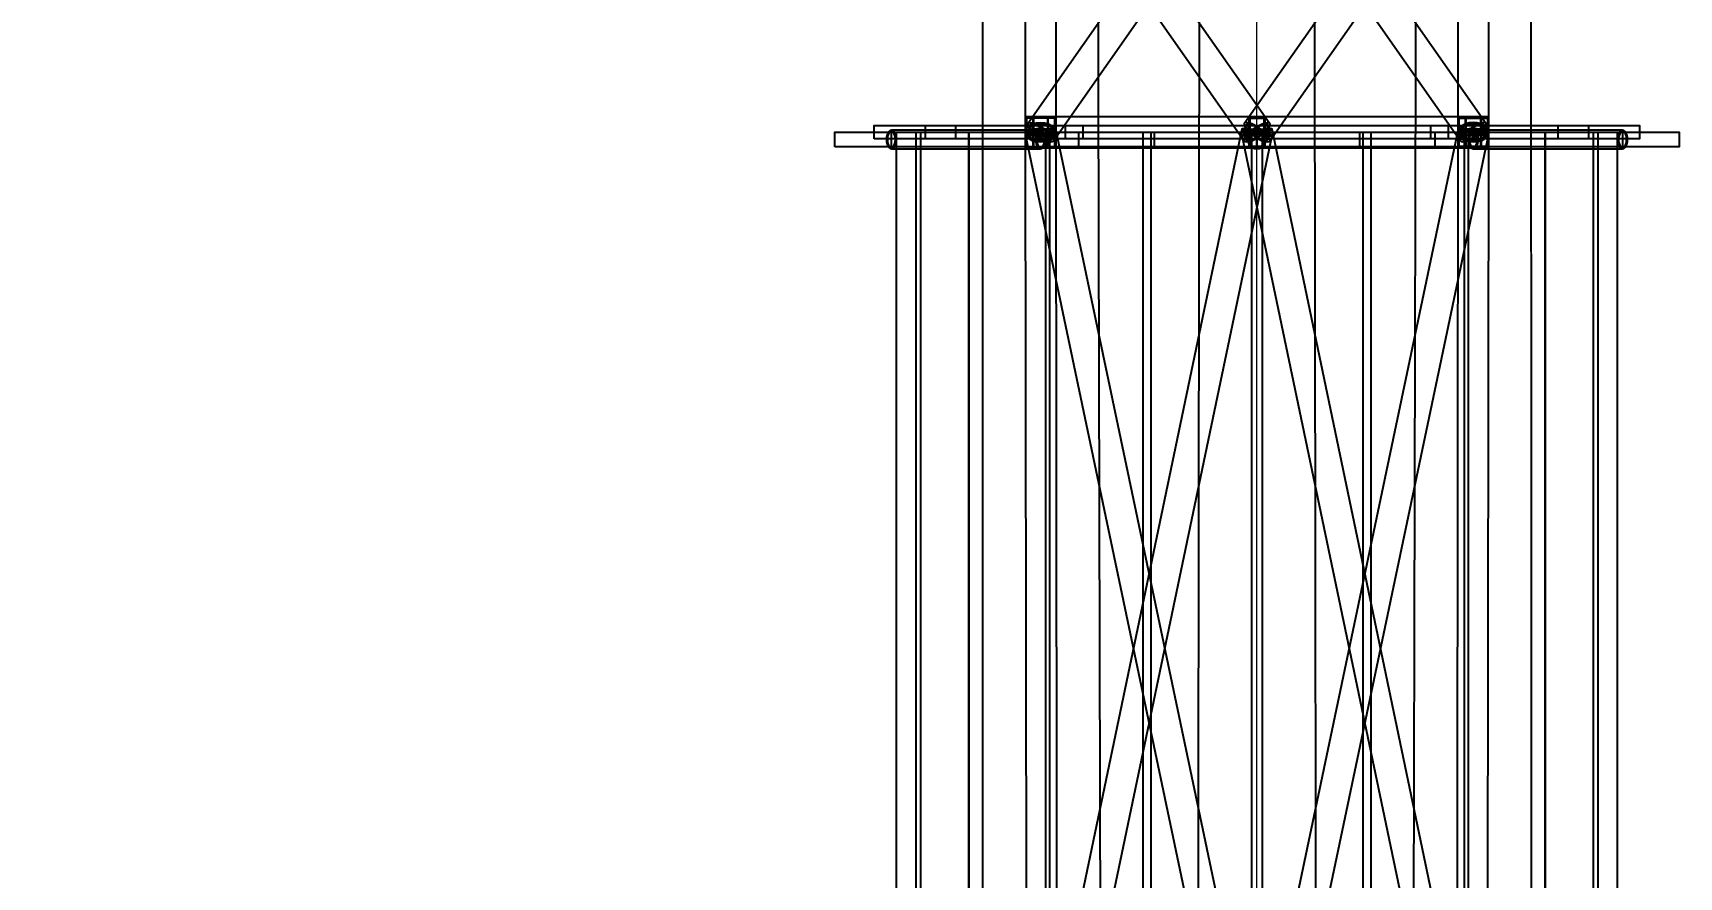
# Model space of a CAD drawing. Header units: millimetres. Extents: x -123812 to 252100, y -3000 to 639000.
# Drawn here: x -11889 to 4100, y 519766 to 527965 of the extents above; entities that cross this region are included whole.
import ezdxf

# ---------------------------------------------------------------- set-up
doc = ezdxf.new("R2010")
doc.units = ezdxf.units.MM
for name, color, linetype, lineweight in [('D-BMK-AXIS', 7, 'Continuous', 13), ('D-STR-ANTN', 7, 'Continuous', 25), ('D-STR-DIM', 7, 'Continuous', 13)]:
    doc.layers.add(name, color=color, linetype=linetype, lineweight=lineweight)
doc.styles.add('OpenSansCondensed-Light', font='OpenSansCondensed-Light.ttf')
doc.styles.add('TOWER_UNICODE', font='Arial Unicode.ttf')
doc.dimstyles.new('EZDXF', dxfattribs={"dimtxt": 0.25, "dimasz": 0.175, "dimexe": 0.375, "dimexo": 0.125, "dimgap": 0.1, "dimtad": 1, "dimlfac": 100, "dimzin": 12, "dimdsep": 46, "dimtxsty": 'OpenSansCondensed-Light', "dimblk": 'ARCHTICK', "dimcen": 2.5, "dimazin": 3, "dimtfac": 0.5, "dimtmove": 2, "dimatfit": 3})

# ---------------------------------------------------------------- blocks, each defined once
blk = doc.blocks.new('_ARCHTICK')
at = {"color": 0, "linetype": 'BYBLOCK', "const_width": 0.15}
blk.add_lwpolyline([(-0.5, -0.5), (0.5, 0.5)], dxfattribs=at)

msp = doc.modelspace()

# ---------------------------------------------------------------- linework, layer by layer
at = {"layer": 'D-BMK-AXIS'}
msp.add_line((0, -3000), (0, 639000), dxfattribs=at)
at = {"layer": 'D-STR-ANTN'}
for points in [[(-2666.3, 507000), (-1490.7, 507000), (-1758.4, 620000), (-2658.4, 620000)], [(-2666.3, 507000), (-1490.7, 507000), (-1758.4, 620000), (-2658.4, 620000)], [(-587.8, 507000), (587.8, 507000), (450, 620000), (-450, 620000)], [(-587.8, 507000), (587.8, 507000), (450, 620000), (-450, 620000)], [(1490.7, 507000), (2666.3, 507000), (2658.4, 620000), (1758.4, 620000)], [(1490.7, 507000), (2666.3, 507000), (2658.4, 620000), (1758.4, 620000)], [(-4100, 526860), (-4100, 527000), (-1732.1, 527000), (-1732.1, 526860)], [(-4100, 526860), (-4100, 527000), (-1732.1, 527000), (-1732.1, 526860)], [(-3716.6, 526935), (-3716.6, 527065), (-2927.2, 527065), (-2927.2, 526935)], [(-3716.6, 526935), (-3716.6, 527065), (-2927.2, 527065), (-2927.2, 526935)], [(-3595.7, 526930), (-3594.2, 526906.7), (-3589.7, 526885), (-3582.5, 526866.4), (-3573.2, 526852.1), (-3562.4, 526843.1), (-3550.7, 526840), (-2101.4, 526840), (-2089.7, 526843.1), (-2078.9, 526852.1), (-2069.6, 526866.4), (-2062.4, 526885), (-2057.9, 526906.7), (-2056.4, 526930), (-2057.9, 526953.3), (-2062.4, 526975), (-2069.6, 526993.6), (-2078.9, 527007.9), (-2089.7, 527016.9), (-2101.4, 527020), (-3550.7, 527020), (-3562.4, 527016.9), (-3573.2, 527007.9), (-3582.5, 526993.6), (-3589.7, 526975), (-3594.2, 526953.3)], [(-3505.7, 526930), (-3507.2, 526906.7), (-3511.7, 526885), (-3518.9, 526866.4), (-3528.2, 526852.1), (-3539.1, 526843.1), (-3550.7, 526840), (-3562.4, 526843.1), (-3573.2, 526852.1), (-3582.5, 526866.4), (-3589.7, 526885), (-3594.2, 526906.7), (-3595.7, 526930), (-3594.2, 526953.3), (-3589.7, 526975), (-3582.5, 526993.6), (-3573.2, 527007.9), (-3562.4, 527016.9), (-3550.7, 527020), (-3539.1, 527016.9), (-3528.2, 527007.9), (-3518.9, 526993.6), (-3511.7, 526975), (-3507.2, 526953.3)], [(-3595.7, 526930), (-3594.2, 526906.7), (-3589.7, 526885), (-3582.5, 526866.4), (-3573.2, 526852.1), (-3562.4, 526843.1), (-3550.7, 526840), (-2101.4, 526840), (-2089.7, 526843.1), (-2078.9, 526852.1), (-2069.6, 526866.4), (-2062.4, 526885), (-2057.9, 526906.7), (-2056.4, 526930), (-2057.9, 526953.3), (-2062.4, 526975), (-2069.6, 526993.6), (-2078.9, 527007.9), (-2089.7, 527016.9), (-2101.4, 527020), (-3550.7, 527020), (-3562.4, 527016.9), (-3573.2, 527007.9), (-3582.5, 526993.6), (-3589.7, 526975), (-3594.2, 526953.3)], [(-3595.7, 526930), (-3594.2, 526906.7), (-3589.7, 526885), (-3582.5, 526866.4), (-3573.2, 526852.1), (-3562.4, 526843.1), (-3550.7, 526840), (-3539.1, 526843.1), (-3528.2, 526852.1), (-3518.9, 526866.4), (-3511.7, 526885), (-3507.2, 526906.7), (-3505.7, 526930), (-3507.2, 526953.3), (-3511.7, 526975), (-3518.9, 526993.6), (-3528.2, 527007.9), (-3539.1, 527016.9), (-3550.7, 527020), (-3562.4, 527016.9), (-3573.2, 527007.9), (-3582.5, 526993.6), (-3589.7, 526975), (-3594.2, 526953.3)], [(-3511.7, 526930), (-3513, 526909.8), (-3516.9, 526891), (-3523.1, 526874.8), (-3531.2, 526862.5), (-3540.6, 526854.7), (-3550.7, 526852), (-3560.8, 526854.7), (-3570.2, 526862.5), (-3578.3, 526874.8), (-3584.5, 526891), (-3588.4, 526909.8), (-3589.7, 526930), (-3588.4, 526950.2), (-3584.5, 526969), (-3578.3, 526985.2), (-3570.2, 526997.5), (-3560.8, 527005.3), (-3550.7, 527008), (-3540.6, 527005.3), (-3531.2, 526997.5), (-3523.1, 526985.2), (-3516.9, 526969), (-3513, 526950.2)], [(-3589.7, 526930), (-3588.4, 526909.8), (-3584.5, 526891), (-3578.3, 526874.8), (-3570.2, 526862.5), (-3560.8, 526854.7), (-3550.7, 526852), (-3540.6, 526854.7), (-3531.2, 526862.5), (-3523.1, 526874.8), (-3516.9, 526891), (-3513, 526909.8), (-3511.7, 526930), (-3513, 526950.2), (-3516.9, 526969), (-3523.1, 526985.2), (-3531.2, 526997.5), (-3540.6, 527005.3), (-3550.7, 527008), (-3560.8, 527005.3), (-3570.2, 526997.5), (-3578.3, 526985.2), (-3584.5, 526969), (-3588.4, 526950.2)], [(-3550.7, 526860), (-3550.7, 527000), (-1000, 527000), (-1000, 526860)], [(-3550.7, 526860), (-3550.7, 527000), (-1000, 527000), (-1000, 526860)], [(-3499.6, 506000), (-3499.6, 527000), (-3268.8, 527000), (-3268.8, 506000)], [(-3499.6, 506000), (-3499.6, 527000), (-3268.8, 527000), (-3268.8, 506000)], [(-3311.3, 506000), (-3311.3, 527000), (-2798.1, 527000), (-2798.1, 506000)], [(-3311.3, 506000), (-3311.3, 527000), (-2798.1, 527000), (-2798.1, 506000)], [(-3218.7, 526935), (-3218.7, 527065), (-1690, 527065), (-1690, 526935)], [(-3218.7, 526935), (-3218.7, 527065), (-1690, 527065), (-1690, 526935)], [(-2798.9, 506000), (-2798.9, 527000), (-2053.4, 527000), (-2053.4, 506000)], [(-2798.9, 506000), (-2798.9, 527000), (-2053.4, 527000), (-2053.4, 506000)], [(-2251.5, 526850), (-1951.5, 526850), (-1951.5, 527150), (-2251.5, 527150)], [(-1951.5, 527000), (-1956.6, 526975.6), (-1971.6, 526952.8), (-1995.5, 526933.3), (-2026.6, 526918.3), (-2062.8, 526908.8), (-2101.6, 526905.6), (-2140.4, 526908.8), (-2176.6, 526918.3), (-2207.6, 526933.3), (-2231.4, 526952.8), (-2246.4, 526975.6), (-2251.5, 527000), (-2246.3, 527024.4), (-2231.3, 527047.2), (-2207.4, 527066.7), (-2176.3, 527081.7), (-2140.1, 527091.2), (-2101.3, 527094.4), (-2062.5, 527091.2), (-2026.3, 527081.7), (-1995.3, 527066.7), (-1971.5, 527047.2), (-1956.5, 527024.4)], [(-2101.5, 527035.3), (-2140.3, 527034), (-2176.5, 527030.5), (-2207.5, 527024.8), (-2231.4, 527017.5), (-2246.3, 527009), (-2251.5, 526999.8), (-2246.3, 526990.7), (-2231.4, 526982.2), (-2207.5, 526974.9), (-2176.5, 526969.4), (-2140.3, 526965.9), (-2101.5, 526964.7), (-2062.6, 526966), (-2026.5, 526969.5), (-1995.4, 526975.2), (-1971.5, 526982.5), (-1956.6, 526991), (-1951.5, 527000.2), (-1956.6, 527009.3), (-1971.5, 527017.8), (-1995.4, 527025.1), (-2026.5, 527030.6), (-2062.6, 527034.1)], [(-2101.5, 527017.9), (-2139.5, 527009.4), (-2174.9, 527000.3), (-2205.3, 526991.1), (-2228.6, 526982.6), (-2243.3, 526975.2), (-2248.3, 526969.6), (-2243.3, 526966), (-2228.6, 526964.7), (-2205.3, 526965.9), (-2174.9, 526969.3), (-2139.5, 526974.9), (-2101.5, 526982.1), (-2063.4, 526990.6), (-2028, 526999.7), (-1997.6, 527008.9), (-1974.3, 527017.4), (-1959.6, 527024.8), (-1954.6, 527030.4), (-1959.6, 527034), (-1974.3, 527035.3), (-1997.6, 527034.1), (-2028, 527030.7), (-2063.4, 527025.1)], [(-1963.5, 527138), (-2239.5, 527138), (-2239.5, 526862), (-1963.5, 526862)], [(-1973.5, 527000), (-1977.9, 526979.2), (-1990.7, 526959.7), (-2011, 526943.1), (-2037.6, 526930.3), (-2068.5, 526922.2), (-2101.6, 526919.5), (-2134.7, 526922.2), (-2165.6, 526930.3), (-2192.1, 526943.1), (-2212.4, 526959.7), (-2225.1, 526979.2), (-2229.5, 527000), (-2225.1, 527020.8), (-2212.2, 527040.3), (-2191.9, 527056.9), (-2165.3, 527069.7), (-2134.4, 527077.8), (-2101.3, 527080.5), (-2068.2, 527077.8), (-2037.3, 527069.7), (-2010.8, 527056.9), (-1990.5, 527040.3), (-1977.8, 527020.8)], [(-2101.5, 527030.1), (-2134.6, 527029), (-2165.5, 527026), (-2192, 527021.2), (-2212.3, 527014.9), (-2225.1, 527007.7), (-2229.5, 526999.9), (-2225.1, 526992.1), (-2212.3, 526984.8), (-2192, 526978.6), (-2165.5, 526973.9), (-2134.6, 526970.9), (-2101.5, 526969.9), (-2068.3, 526971), (-2037.5, 526974), (-2010.9, 526978.8), (-1990.6, 526985.1), (-1977.8, 526992.3), (-1973.5, 527000.1), (-1977.8, 527007.9), (-1990.6, 527015.2), (-2010.9, 527021.4), (-2037.5, 527026.1), (-2068.3, 527029.1)], [(-2101.5, 527015.3), (-2133.9, 527008), (-2164.1, 527000.2), (-2190.1, 526992.4), (-2210, 526985.1), (-2222.5, 526978.9), (-2226.8, 526974), (-2222.5, 526971), (-2210, 526969.9), (-2190.1, 526970.9), (-2164.1, 526973.8), (-2133.9, 526978.6), (-2101.5, 526984.7), (-2069, 526992), (-2038.8, 526999.8), (-2012.9, 527007.6), (-1992.9, 527014.9), (-1980.4, 527021.1), (-1976.2, 527026), (-1980.4, 527029), (-1992.9, 527030.1), (-2012.9, 527029.1), (-2038.8, 527026.2), (-2069, 527021.4)], [(-2026.3, 527000), (-2002.7, 526975.6), (-1985.9, 526952.8), (-1977, 526933.3), (-1976.5, 526918.3), (-1984.5, 526908.8), (-2000.6, 526905.6), (-2023.5, 526908.8), (-2051.7, 526918.3), (-2083.3, 526933.3), (-2116.1, 526952.8), (-2148, 526975.6), (-2176.6, 527000), (-2200.2, 527024.4), (-2217, 527047.2), (-2226, 527066.7), (-2226.4, 527081.7), (-2218.4, 527091.2), (-2202.3, 527094.4), (-2179.4, 527091.2), (-2151.2, 527081.7), (-2119.6, 527066.7), (-2086.8, 527047.2), (-2054.9, 527024.4)], [(-2037.3, 527000), (-2017.2, 526979.2), (-2002.8, 526959.7), (-1995.2, 526943.1), (-1994.8, 526930.3), (-2001.7, 526922.2), (-2015.4, 526919.5), (-2034.9, 526922.2), (-2059, 526930.3), (-2085.9, 526943.1), (-2114, 526959.7), (-2141.1, 526979.2), (-2165.6, 527000), (-2185.7, 527020.8), (-2200.1, 527040.3), (-2207.7, 527056.9), (-2208.1, 527069.7), (-2201.2, 527077.8), (-2187.5, 527080.5), (-2168, 527077.8), (-2143.9, 527069.7), (-2117, 527056.9), (-2088.9, 527040.3), (-2061.8, 527020.8)], [(-2176.5, 526850), (75, 526850), (75, 527150), (-2176.5, 527150)], [(-2026.5, 527150), (-2176.5, 527150), (-2176.5, 526850), (-2026.5, 526850)], [(-2176.5, 526850), (75, 526850), (75, 527150), (-2176.5, 527150)], [(-2026.5, 527150), (-2176.5, 527150), (-2176.5, 526850), (-2026.5, 526850)], [(-2032.5, 527138), (-2170.5, 527138), (-2170.5, 526862), (-2032.5, 526862)], [(-2032.5, 527138), (-2170.5, 527138), (-2170.5, 526862), (-2032.5, 526862)], [(-2056.4, 526930), (-2057.9, 526906.7), (-2062.4, 526885), (-2069.6, 526866.4), (-2078.9, 526852.1), (-2089.7, 526843.1), (-2101.4, 526840), (-2113, 526843.1), (-2123.9, 526852.1), (-2133.2, 526866.4), (-2140.3, 526885), (-2144.8, 526906.7), (-2146.4, 526930), (-2144.8, 526953.3), (-2140.3, 526975), (-2133.2, 526993.6), (-2123.9, 527007.9), (-2113, 527016.9), (-2101.4, 527020), (-2089.7, 527016.9), (-2078.9, 527007.9), (-2069.6, 526993.6), (-2062.4, 526975), (-2057.9, 526953.3)], [(-2146.4, 526930), (-2144.8, 526906.7), (-2140.3, 526885), (-2133.2, 526866.4), (-2123.9, 526852.1), (-2113, 526843.1), (-2101.4, 526840), (-2089.7, 526843.1), (-2078.9, 526852.1), (-2069.6, 526866.4), (-2062.4, 526885), (-2057.9, 526906.7), (-2056.4, 526930), (-2057.9, 526953.3), (-2062.4, 526975), (-2069.6, 526993.6), (-2078.9, 527007.9), (-2089.7, 527016.9), (-2101.4, 527020), (-2113, 527016.9), (-2123.9, 527007.9), (-2133.2, 526993.6), (-2140.3, 526975), (-2144.8, 526953.3)], [(-2062.4, 526930), (-2063.7, 526909.8), (-2067.6, 526891), (-2073.8, 526874.8), (-2081.9, 526862.5), (-2091.3, 526854.7), (-2101.4, 526852), (-2111.5, 526854.7), (-2120.9, 526862.5), (-2128.9, 526874.8), (-2135.1, 526891), (-2139, 526909.8), (-2140.4, 526930), (-2139, 526950.2), (-2135.1, 526969), (-2128.9, 526985.2), (-2120.9, 526997.5), (-2111.5, 527005.3), (-2101.4, 527008), (-2091.3, 527005.3), (-2081.9, 526997.5), (-2073.8, 526985.2), (-2067.6, 526969), (-2063.7, 526950.2)], [(-2140.4, 526930), (-2139, 526909.8), (-2135.1, 526891), (-2128.9, 526874.8), (-2120.9, 526862.5), (-2111.5, 526854.7), (-2101.4, 526852), (-2091.3, 526854.7), (-2081.9, 526862.5), (-2073.8, 526874.8), (-2067.6, 526891), (-2063.7, 526909.8), (-2062.4, 526930), (-2063.7, 526950.2), (-2067.6, 526969), (-2073.8, 526985.2), (-2081.9, 526997.5), (-2091.3, 527005.3), (-2101.4, 527008), (-2111.5, 527005.3), (-2120.9, 526997.5), (-2128.9, 526985.2), (-2135.1, 526969), (-2139, 526950.2)], [(-2050, 526860), (-2050, 527000), (0, 527000), (0, 526860)], [(-2050, 526860), (-2050, 527000), (0, 527000), (0, 526860)], [(-2012.5, 506000), (-2012.5, 527000), (-1107.8, 527000), (-1107.8, 506000)], [(-2012.5, 506000), (-2012.5, 527000), (-1107.8, 527000), (-1107.8, 506000)], [(-1858.3, 526935), (-1858.3, 527065), (0, 527065), (0, 526935)], [(-1858.3, 526935), (-1858.3, 527065), (0, 527065), (0, 526935)], [(-1029.1, 506000), (-1029.1, 527000), (-53.7, 527000), (-53.7, 506000)], [(-1029.1, 506000), (-1029.1, 527000), (-53.7, 527000), (-53.7, 506000)], [(0, 527018.2), (-38, 527025.4), (-73.4, 527030.9), (-103.9, 527034.2), (-127.2, 527035.3), (-141.9, 527033.9), (-146.9, 527030.2), (-141.9, 527024.5), (-127.2, 527017.1), (-103.9, 527008.5), (-73.4, 526999.4), (-38, 526990.3), (0, 526981.8), (38, 526974.6), (73.4, 526969.1), (103.9, 526965.8), (127.2, 526964.7), (141.9, 526966.1), (146.9, 526969.8), (141.9, 526975.5), (127.2, 526982.9), (103.9, 526991.5), (73.4, 527000.6), (38, 527009.7)], [(0, 526981.8), (-38, 526974.6), (-73.4, 526969.1), (-103.9, 526965.8), (-127.2, 526964.7), (-141.9, 526966.1), (-146.9, 526969.8), (-141.9, 526975.5), (-127.2, 526982.9), (-103.9, 526991.5), (-73.4, 527000.6), (-38, 527009.7), (0, 527018.2), (38, 527025.4), (73.4, 527030.9), (103.9, 527034.2), (127.2, 527035.3), (141.9, 527033.9), (146.9, 527030.2), (141.9, 527024.5), (127.2, 527017.1), (103.9, 527008.5), (73.4, 526999.4), (38, 526990.3)], [(0, 527015.5), (-32.4, 527021.7), (-62.7, 527026.3), (-88.6, 527029.2), (-108.5, 527030.1), (-121.1, 527028.9), (-125.3, 527025.8), (-121.1, 527020.9), (-108.5, 527014.6), (-88.6, 527007.3), (-62.7, 526999.5), (-32.4, 526991.7), (0, 526984.5), (32.4, 526978.3), (62.7, 526973.7), (88.6, 526970.8), (108.5, 526969.9), (121.1, 526971.1), (125.3, 526974.2), (121.1, 526979.1), (108.5, 526985.4), (88.6, 526992.7), (62.7, 527000.5), (32.4, 527008.3)], [(0, 526984.5), (-32.4, 526978.3), (-62.7, 526973.7), (-88.6, 526970.8), (-108.5, 526969.9), (-121.1, 526971.1), (-125.3, 526974.2), (-121.1, 526979.1), (-108.5, 526985.4), (-88.6, 526992.7), (-62.7, 527000.5), (-32.4, 527008.3), (0, 527015.5), (32.4, 527021.7), (62.7, 527026.3), (88.6, 527029.2), (108.5, 527030.1), (121.1, 527028.9), (125.3, 527025.8), (121.1, 527020.9), (108.5, 527014.6), (88.6, 527007.3), (62.7, 526999.5), (32.4, 526991.7)], [(74.8, 527000), (46.1, 526975.6), (14.3, 526952.8), (-18.6, 526933.3), (-50.1, 526918.3), (-78.2, 526908.8), (-101.1, 526905.6), (-117, 526908.8), (-124.9, 526918.3), (-124.4, 526933.3), (-115.3, 526952.8), (-98.4, 526975.6), (-74.8, 527000), (-46.1, 527024.4), (-14.3, 527047.2), (18.6, 527066.7), (50.1, 527081.7), (78.2, 527091.2), (101.1, 527094.4), (117, 527091.2), (124.9, 527081.7), (124.4, 527066.7), (115.3, 527047.2), (98.4, 527024.4)], [(-74.8, 527000), (-46.1, 526975.6), (-14.3, 526952.8), (18.6, 526933.3), (50.1, 526918.3), (78.2, 526908.8), (101.1, 526905.6), (117, 526908.8), (124.9, 526918.3), (124.4, 526933.3), (115.3, 526952.8), (98.4, 526975.6), (74.8, 527000), (46.1, 527024.4), (14.3, 527047.2), (-18.6, 527066.7), (-50.1, 527081.7), (-78.2, 527091.2), (-101.1, 527094.4), (-117, 527091.2), (-124.9, 527081.7), (-124.4, 527066.7), (-115.3, 527047.2), (-98.4, 527024.4)], [(63.8, 527000), (39.3, 526979.2), (12.2, 526959.7), (-15.8, 526943.1), (-42.8, 526930.3), (-66.8, 526922.2), (-86.2, 526919.5), (-99.8, 526922.2), (-106.6, 526930.3), (-106.1, 526943.1), (-98.4, 526959.7), (-84, 526979.2), (-63.8, 527000), (-39.3, 527020.8), (-12.2, 527040.3), (15.8, 527056.9), (42.8, 527069.7), (66.8, 527077.8), (86.2, 527080.5), (99.8, 527077.8), (106.6, 527069.7), (106.1, 527056.9), (98.4, 527040.3), (84, 527020.8)], [(-63.8, 527000), (-39.3, 526979.2), (-12.2, 526959.7), (15.8, 526943.1), (42.8, 526930.3), (66.8, 526922.2), (86.2, 526919.5), (99.8, 526922.2), (106.6, 526930.3), (106.1, 526943.1), (98.4, 526959.7), (84, 526979.2), (63.8, 527000), (39.3, 527020.8), (12.2, 527040.3), (-15.8, 527056.9), (-42.8, 527069.7), (-66.8, 527077.8), (-86.2, 527080.5), (-99.8, 527077.8), (-106.6, 527069.7), (-106.1, 527056.9), (-98.4, 527040.3), (-84, 527020.8)], [(-90, 526930), (-86.9, 526906.7), (-77.9, 526885), (-63.6, 526866.4), (-45, 526852.1), (-23.3, 526843.1), (0, 526840), (23.3, 526843.1), (45, 526852.1), (63.6, 526866.4), (77.9, 526885), (86.9, 526906.7), (90, 526930), (86.9, 526953.3), (77.9, 526975), (63.6, 526993.6), (45, 527007.9), (23.3, 527016.9), (0, 527020), (-23.3, 527016.9), (-45, 527007.9), (-63.6, 526993.6), (-77.9, 526975), (-86.9, 526953.3)], [(-90, 526930), (-86.9, 526906.7), (-77.9, 526885), (-63.6, 526866.4), (-45, 526852.1), (-23.3, 526843.1), (0, 526840), (23.3, 526843.1), (45, 526852.1), (63.6, 526866.4), (77.9, 526885), (86.9, 526906.7), (90, 526930), (86.9, 526953.3), (77.9, 526975), (63.6, 526993.6), (45, 527007.9), (23.3, 527016.9), (0, 527020), (-23.3, 527016.9), (-45, 527007.9), (-63.6, 526993.6), (-77.9, 526975), (-86.9, 526953.3)], [(78, 526930), (75.3, 526909.8), (67.5, 526891), (55.2, 526874.8), (39, 526862.5), (20.2, 526854.7), (0, 526852), (-20.2, 526854.7), (-39, 526862.5), (-55.2, 526874.8), (-67.5, 526891), (-75.3, 526909.8), (-78, 526930), (-75.3, 526950.2), (-67.5, 526969), (-55.2, 526985.2), (-39, 526997.5), (-20.2, 527005.3), (0, 527008), (20.2, 527005.3), (39, 526997.5), (55.2, 526985.2), (67.5, 526969), (75.3, 526950.2)], [(-78, 526930), (-75.3, 526909.8), (-67.5, 526891), (-55.2, 526874.8), (-39, 526862.5), (-20.2, 526854.7), (0, 526852), (20.2, 526854.7), (39, 526862.5), (55.2, 526874.8), (67.5, 526891), (75.3, 526909.8), (78, 526930), (75.3, 526950.2), (67.5, 526969), (55.2, 526985.2), (39, 526997.5), (20.2, 527005.3), (0, 527008), (-20.2, 527005.3), (-39, 526997.5), (-55.2, 526985.2), (-67.5, 526969), (-75.3, 526950.2)], [(75, 527150), (-75, 527150), (-75, 526850), (75, 526850)], [(75, 527150), (-75, 527150), (-75, 526850), (75, 526850)], [(-75, 526850), (2176.5, 526850), (2176.5, 527150), (-75, 527150)], [(-75, 527150), (75, 527150), (75, 526850), (-75, 526850)], [(-75, 526850), (2176.5, 526850), (2176.5, 527150), (-75, 527150)], [(-75, 527150), (75, 527150), (75, 526850), (-75, 526850)], [(69, 527138), (-69, 527138), (-69, 526862), (69, 526862)], [(69, 527138), (-69, 527138), (-69, 526862), (69, 526862)], [(-69, 527138), (69, 527138), (69, 526862), (-69, 526862)], [(-69, 527138), (69, 527138), (69, 526862), (-69, 526862)], [(0, 526935), (0, 527065), (1858.3, 527065), (1858.3, 526935)], [(0, 526935), (0, 527065), (1858.3, 527065), (1858.3, 526935)], [(0, 526860), (0, 527000), (2050, 527000), (2050, 526860)], [(0, 526860), (0, 527000), (2050, 527000), (2050, 526860)], [(53.7, 506000), (53.7, 527000), (1029.1, 527000), (1029.1, 506000)], [(53.7, 506000), (53.7, 527000), (1029.1, 527000), (1029.1, 506000)], [(1000, 526860), (1000, 527000), (3550.7, 527000), (3550.7, 526860)], [(1000, 526860), (1000, 527000), (3550.7, 527000), (3550.7, 526860)], [(1107.8, 506000), (1107.8, 527000), (2012.5, 527000), (2012.5, 506000)], [(1107.8, 506000), (1107.8, 527000), (2012.5, 527000), (2012.5, 506000)], [(1690, 526935), (1690, 527065), (3218.7, 527065), (3218.7, 526935)], [(1690, 526935), (1690, 527065), (3218.7, 527065), (3218.7, 526935)], [(1732.1, 526860), (1732.1, 527000), (4100, 527000), (4100, 526860)], [(1732.1, 526860), (1732.1, 527000), (4100, 527000), (4100, 526860)], [(1951.5, 526850), (2251.5, 526850), (2251.5, 527150), (1951.5, 527150)], [(1951.5, 527000), (1956.6, 526975.6), (1971.6, 526952.8), (1995.5, 526933.3), (2026.6, 526918.3), (2062.8, 526908.8), (2101.6, 526905.6), (2140.4, 526908.8), (2176.6, 526918.3), (2207.6, 526933.3), (2231.4, 526952.8), (2246.4, 526975.6), (2251.5, 527000), (2246.3, 527024.4), (2231.3, 527047.2), (2207.4, 527066.7), (2176.3, 527081.7), (2140.1, 527091.2), (2101.3, 527094.4), (2062.5, 527091.2), (2026.3, 527081.7), (1995.3, 527066.7), (1971.5, 527047.2), (1956.5, 527024.4)], [(2101.5, 526964.7), (2062.6, 526966), (2026.5, 526969.5), (1995.4, 526975.2), (1971.5, 526982.5), (1956.6, 526991), (1951.5, 527000.2), (1956.6, 527009.3), (1971.5, 527017.8), (1995.4, 527025.1), (2026.5, 527030.6), (2062.6, 527034.1), (2101.5, 527035.3), (2140.3, 527034), (2176.5, 527030.5), (2207.5, 527024.8), (2231.4, 527017.5), (2246.3, 527009), (2251.5, 526999.8), (2246.3, 526990.7), (2231.4, 526982.2), (2207.5, 526974.9), (2176.5, 526969.4), (2140.3, 526965.9)], [(2101.5, 526982.1), (2063.4, 526990.6), (2028, 526999.7), (1997.6, 527008.9), (1974.3, 527017.4), (1959.6, 527024.8), (1954.6, 527030.4), (1959.6, 527034), (1974.3, 527035.3), (1997.6, 527034.1), (2028, 527030.7), (2063.4, 527025.1), (2101.5, 527017.9), (2139.5, 527009.4), (2174.9, 527000.3), (2205.3, 526991.1), (2228.6, 526982.6), (2243.3, 526975.2), (2248.3, 526969.6), (2243.3, 526966), (2228.6, 526964.7), (2205.3, 526965.9), (2174.9, 526969.3), (2139.5, 526974.9)], [(1963.5, 527138), (2239.5, 527138), (2239.5, 526862), (1963.5, 526862)], [(1973.5, 527000), (1977.9, 526979.2), (1990.7, 526959.7), (2011, 526943.1), (2037.6, 526930.3), (2068.5, 526922.2), (2101.6, 526919.5), (2134.7, 526922.2), (2165.6, 526930.3), (2192.1, 526943.1), (2212.4, 526959.7), (2225.1, 526979.2), (2229.5, 527000), (2225.1, 527020.8), (2212.2, 527040.3), (2191.9, 527056.9), (2165.3, 527069.7), (2134.4, 527077.8), (2101.3, 527080.5), (2068.2, 527077.8), (2037.3, 527069.7), (2010.8, 527056.9), (1990.5, 527040.3), (1977.8, 527020.8)], [(2101.5, 526969.9), (2068.3, 526971), (2037.5, 526974), (2010.9, 526978.8), (1990.6, 526985.1), (1977.8, 526992.3), (1973.5, 527000.1), (1977.8, 527007.9), (1990.6, 527015.2), (2010.9, 527021.4), (2037.5, 527026.1), (2068.3, 527029.1), (2101.5, 527030.1), (2134.6, 527029), (2165.5, 527026), (2192, 527021.2), (2212.3, 527014.9), (2225.1, 527007.7), (2229.5, 526999.9), (2225.1, 526992.1), (2212.3, 526984.8), (2192, 526978.6), (2165.5, 526973.9), (2134.6, 526970.9)], [(2101.5, 526984.7), (2069, 526992), (2038.8, 526999.8), (2012.9, 527007.6), (1992.9, 527014.9), (1980.4, 527021.1), (1976.2, 527026), (1980.4, 527029), (1992.9, 527030.1), (2012.9, 527029.1), (2038.8, 527026.2), (2069, 527021.4), (2101.5, 527015.3), (2133.9, 527008), (2164.1, 527000.2), (2190.1, 526992.4), (2210, 526985.1), (2222.5, 526978.9), (2226.8, 526974), (2222.5, 526971), (2210, 526969.9), (2190.1, 526970.9), (2164.1, 526973.8), (2133.9, 526978.6)], [(2026.3, 527000), (2002.7, 526975.6), (1985.9, 526952.8), (1977, 526933.3), (1976.5, 526918.3), (1984.5, 526908.8), (2000.6, 526905.6), (2023.5, 526908.8), (2051.7, 526918.3), (2083.3, 526933.3), (2116.1, 526952.8), (2148, 526975.6), (2176.6, 527000), (2200.2, 527024.4), (2217, 527047.2), (2226, 527066.7), (2226.4, 527081.7), (2218.4, 527091.2), (2202.3, 527094.4), (2179.4, 527091.2), (2151.2, 527081.7), (2119.6, 527066.7), (2086.8, 527047.2), (2054.9, 527024.4)], [(2037.3, 527000), (2017.2, 526979.2), (2002.8, 526959.7), (1995.2, 526943.1), (1994.8, 526930.3), (2001.7, 526922.2), (2015.4, 526919.5), (2034.9, 526922.2), (2059, 526930.3), (2085.9, 526943.1), (2114, 526959.7), (2141.1, 526979.2), (2165.6, 527000), (2185.7, 527020.8), (2200.1, 527040.3), (2207.7, 527056.9), (2208.1, 527069.7), (2201.2, 527077.8), (2187.5, 527080.5), (2168, 527077.8), (2143.9, 527069.7), (2117, 527056.9), (2088.9, 527040.3), (2061.8, 527020.8)], [(2026.5, 527150), (2176.5, 527150), (2176.5, 526850), (2026.5, 526850)], [(2026.5, 527150), (2176.5, 527150), (2176.5, 526850), (2026.5, 526850)], [(2032.5, 527138), (2170.5, 527138), (2170.5, 526862), (2032.5, 526862)], [(2032.5, 527138), (2170.5, 527138), (2170.5, 526862), (2032.5, 526862)], [(2053.4, 506000), (2053.4, 527000), (2798.9, 527000), (2798.9, 506000)], [(2053.4, 506000), (2053.4, 527000), (2798.9, 527000), (2798.9, 506000)], [(2056.4, 526930), (2057.9, 526906.7), (2062.4, 526885), (2069.6, 526866.4), (2078.9, 526852.1), (2089.7, 526843.1), (2101.4, 526840), (3550.7, 526840), (3562.4, 526843.1), (3573.2, 526852.1), (3582.5, 526866.4), (3589.7, 526885), (3594.2, 526906.7), (3595.7, 526930), (3594.2, 526953.3), (3589.7, 526975), (3582.5, 526993.6), (3573.2, 527007.9), (3562.4, 527016.9), (3550.7, 527020), (2101.4, 527020), (2089.7, 527016.9), (2078.9, 527007.9), (2069.6, 526993.6), (2062.4, 526975), (2057.9, 526953.3)], [(2056.4, 526930), (2057.9, 526906.7), (2062.4, 526885), (2069.6, 526866.4), (2078.9, 526852.1), (2089.7, 526843.1), (2101.4, 526840), (2113, 526843.1), (2123.9, 526852.1), (2133.2, 526866.4), (2140.3, 526885), (2144.8, 526906.7), (2146.4, 526930), (2144.8, 526953.3), (2140.3, 526975), (2133.2, 526993.6), (2123.9, 527007.9), (2113, 527016.9), (2101.4, 527020), (2089.7, 527016.9), (2078.9, 527007.9), (2069.6, 526993.6), (2062.4, 526975), (2057.9, 526953.3)], [(2056.4, 526930), (2057.9, 526906.7), (2062.4, 526885), (2069.6, 526866.4), (2078.9, 526852.1), (2089.7, 526843.1), (2101.4, 526840), (3550.7, 526840), (3562.4, 526843.1), (3573.2, 526852.1), (3582.5, 526866.4), (3589.7, 526885), (3594.2, 526906.7), (3595.7, 526930), (3594.2, 526953.3), (3589.7, 526975), (3582.5, 526993.6), (3573.2, 527007.9), (3562.4, 527016.9), (3550.7, 527020), (2101.4, 527020), (2089.7, 527016.9), (2078.9, 527007.9), (2069.6, 526993.6), (2062.4, 526975), (2057.9, 526953.3)], [(2146.4, 526930), (2144.8, 526906.7), (2140.3, 526885), (2133.2, 526866.4), (2123.9, 526852.1), (2113, 526843.1), (2101.4, 526840), (2089.7, 526843.1), (2078.9, 526852.1), (2069.6, 526866.4), (2062.4, 526885), (2057.9, 526906.7), (2056.4, 526930), (2057.9, 526953.3), (2062.4, 526975), (2069.6, 526993.6), (2078.9, 527007.9), (2089.7, 527016.9), (2101.4, 527020), (2113, 527016.9), (2123.9, 527007.9), (2133.2, 526993.6), (2140.3, 526975), (2144.8, 526953.3)], [(2062.4, 526930), (2063.7, 526909.8), (2067.6, 526891), (2073.8, 526874.8), (2081.9, 526862.5), (2091.3, 526854.7), (2101.4, 526852), (2111.5, 526854.7), (2120.9, 526862.5), (2128.9, 526874.8), (2135.1, 526891), (2139, 526909.8), (2140.4, 526930), (2139, 526950.2), (2135.1, 526969), (2128.9, 526985.2), (2120.9, 526997.5), (2111.5, 527005.3), (2101.4, 527008), (2091.3, 527005.3), (2081.9, 526997.5), (2073.8, 526985.2), (2067.6, 526969), (2063.7, 526950.2)], [(2140.4, 526930), (2139, 526909.8), (2135.1, 526891), (2128.9, 526874.8), (2120.9, 526862.5), (2111.5, 526854.7), (2101.4, 526852), (2091.3, 526854.7), (2081.9, 526862.5), (2073.8, 526874.8), (2067.6, 526891), (2063.7, 526909.8), (2062.4, 526930), (2063.7, 526950.2), (2067.6, 526969), (2073.8, 526985.2), (2081.9, 526997.5), (2091.3, 527005.3), (2101.4, 527008), (2111.5, 527005.3), (2120.9, 526997.5), (2128.9, 526985.2), (2135.1, 526969), (2139, 526950.2)], [(2798.1, 506000), (2798.1, 527000), (3311.3, 527000), (3311.3, 506000)], [(2798.1, 506000), (2798.1, 527000), (3311.3, 527000), (3311.3, 506000)], [(2927.2, 526935), (2927.2, 527065), (3716.6, 527065), (3716.6, 526935)], [(2927.2, 526935), (2927.2, 527065), (3716.6, 527065), (3716.6, 526935)], [(3268.8, 506000), (3268.8, 527000), (3499.6, 527000), (3499.6, 506000)], [(3268.8, 506000), (3268.8, 527000), (3499.6, 527000), (3499.6, 506000)], [(3505.7, 526930), (3507.2, 526906.7), (3511.7, 526885), (3518.9, 526866.4), (3528.2, 526852.1), (3539.1, 526843.1), (3550.7, 526840), (3562.4, 526843.1), (3573.2, 526852.1), (3582.5, 526866.4), (3589.7, 526885), (3594.2, 526906.7), (3595.7, 526930), (3594.2, 526953.3), (3589.7, 526975), (3582.5, 526993.6), (3573.2, 527007.9), (3562.4, 527016.9), (3550.7, 527020), (3539.1, 527016.9), (3528.2, 527007.9), (3518.9, 526993.6), (3511.7, 526975), (3507.2, 526953.3)], [(3595.7, 526930), (3594.2, 526906.7), (3589.7, 526885), (3582.5, 526866.4), (3573.2, 526852.1), (3562.4, 526843.1), (3550.7, 526840), (3539.1, 526843.1), (3528.2, 526852.1), (3518.9, 526866.4), (3511.7, 526885), (3507.2, 526906.7), (3505.7, 526930), (3507.2, 526953.3), (3511.7, 526975), (3518.9, 526993.6), (3528.2, 527007.9), (3539.1, 527016.9), (3550.7, 527020), (3562.4, 527016.9), (3573.2, 527007.9), (3582.5, 526993.6), (3589.7, 526975), (3594.2, 526953.3)], [(3511.7, 526930), (3513, 526909.8), (3516.9, 526891), (3523.1, 526874.8), (3531.2, 526862.5), (3540.6, 526854.7), (3550.7, 526852), (3560.8, 526854.7), (3570.2, 526862.5), (3578.3, 526874.8), (3584.5, 526891), (3588.4, 526909.8), (3589.7, 526930), (3588.4, 526950.2), (3584.5, 526969), (3578.3, 526985.2), (3570.2, 526997.5), (3560.8, 527005.3), (3550.7, 527008), (3540.6, 527005.3), (3531.2, 526997.5), (3523.1, 526985.2), (3516.9, 526969), (3513, 526950.2)], [(3589.7, 526930), (3588.4, 526909.8), (3584.5, 526891), (3578.3, 526874.8), (3570.2, 526862.5), (3560.8, 526854.7), (3550.7, 526852), (3540.6, 526854.7), (3531.2, 526862.5), (3523.1, 526874.8), (3516.9, 526891), (3513, 526909.8), (3511.7, 526930), (3513, 526950.2), (3516.9, 526969), (3523.1, 526985.2), (3531.2, 526997.5), (3540.6, 527005.3), (3550.7, 527008), (3560.8, 527005.3), (3570.2, 526997.5), (3578.3, 526985.2), (3584.5, 526969), (3588.4, 526950.2)]]:
    msp.add_lwpolyline(points, close=True, dxfattribs=at)
for points in [[(-2229.8, 529918.3), (-124.9, 526918.3), (-117, 526908.8), (-101.1, 526905.6), (-78.2, 526908.8), (-50.1, 526918.3), (-18.6, 526933.3), (14.3, 526952.8), (46.1, 526975.6), (74.8, 527000), (98.4, 527024.4), (115.3, 527047.2), (124.4, 527066.7), (124.9, 527081.7), (-1980, 530081.7)], [(-125, 530081.7), (-2226.4, 527081.7), (-2226, 527066.7), (-2217, 527047.2), (-2200.2, 527024.4), (-2176.6, 527000), (-2148, 526975.6), (-2116.1, 526952.8), (-2083.3, 526933.3), (-2051.7, 526918.3), (-2023.5, 526908.8), (-2000.6, 526905.6), (-1984.5, 526908.8), (-1976.5, 526918.3), (125, 529918.3)], [(-125, 529918.3), (1976.5, 526918.3), (1984.5, 526908.8), (2000.6, 526905.6), (2023.5, 526908.8), (2051.7, 526918.3), (2083.3, 526933.3), (2116.1, 526952.8), (2148, 526975.6), (2176.6, 527000), (2200.2, 527024.4), (2217, 527047.2), (2226, 527066.7), (2226.4, 527081.7), (125, 530081.7)], [(1980, 530081.7), (-124.9, 527081.7), (-124.4, 527066.7), (-115.3, 527047.2), (-98.4, 527024.4), (-74.8, 527000), (-46.1, 526975.6), (-14.3, 526952.8), (18.6, 526933.3), (50.1, 526918.3), (78.2, 526908.8), (101.1, 526905.6), (117, 526908.8), (124.9, 526918.3), (2229.8, 529918.3)], [(-2254.9, 530000), (-2251.5, 527000), (-2246.4, 526975.6), (-2231.4, 526952.8), (-2207.6, 526933.3), (-2176.6, 526918.3), (-2140.4, 526908.8), (-2101.6, 526905.6), (-2062.8, 526908.8), (-2026.6, 526918.3), (-1995.5, 526933.3), (-1971.6, 526952.8), (-1956.6, 526975.6), (-1951.5, 527000), (-1954.9, 530000)], [(1954.9, 530000), (1951.5, 527000), (1956.6, 526975.6), (1971.6, 526952.8), (1995.5, 526933.3), (2026.6, 526918.3), (2062.8, 526908.8), (2101.6, 526905.6), (2140.4, 526908.8), (2176.6, 526918.3), (2207.6, 526933.3), (2231.4, 526952.8), (2246.4, 526975.6), (2251.5, 527000), (2254.9, 530000)], [(-1940, 517000.2), (-1951.5, 527000.2), (-1956.6, 527009.3), (-1971.5, 527017.8), (-1995.4, 527025.1), (-2026.5, 527030.6), (-2062.6, 527034.1), (-2101.5, 527035.3), (-2140.3, 527034), (-2176.5, 527030.5), (-2207.5, 527024.8), (-2231.4, 527017.5), (-2246.3, 527009), (-2251.5, 526999.8), (-2240, 516999.8)], [(146.8, 517030.4), (-1954.6, 527030.4), (-1959.6, 527034), (-1974.3, 527035.3), (-1997.6, 527034.1), (-2028, 527030.7), (-2063.4, 527025.1), (-2101.5, 527017.9), (-2139.5, 527009.4), (-2174.9, 527000.3), (-2205.3, 526991.1), (-2228.6, 526982.6), (-2243.3, 526975.2), (-2248.3, 526969.6), (-146.8, 516969.6)], [(-1943.1, 516969.8), (146.9, 526969.8), (141.9, 526975.5), (127.2, 526982.9), (103.9, 526991.5), (73.4, 527000.6), (38, 527009.7), (0, 527018.2), (-38, 527025.4), (-73.4, 527030.9), (-103.9, 527034.2), (-127.2, 527035.3), (-141.9, 527033.9), (-146.9, 527030.2), (-2236.8, 517030.2)], [(2236.8, 517030.2), (146.9, 527030.2), (141.9, 527033.9), (127.2, 527035.3), (103.9, 527034.2), (73.4, 527030.9), (38, 527025.4), (0, 527018.2), (-38, 527009.7), (-73.4, 527000.6), (-103.9, 526991.5), (-127.2, 526982.9), (-141.9, 526975.5), (-146.9, 526969.8), (1943.1, 516969.8)], [(146.8, 516969.6), (2248.3, 526969.6), (2243.3, 526975.2), (2228.6, 526982.6), (2205.3, 526991.1), (2174.9, 527000.3), (2139.5, 527009.4), (2101.5, 527017.9), (2063.4, 527025.1), (2028, 527030.7), (1997.6, 527034.1), (1974.3, 527035.3), (1959.6, 527034), (1954.6, 527030.4), (-146.8, 517030.4)], [(2240, 516999.8), (2251.5, 526999.8), (2246.3, 527009), (2231.4, 527017.5), (2207.5, 527024.8), (2176.5, 527030.5), (2140.3, 527034), (2101.5, 527035.3), (2062.6, 527034.1), (2026.5, 527030.6), (1995.4, 527025.1), (1971.5, 527017.8), (1956.6, 527009.3), (1951.5, 527000.2), (1940, 517000.2)]]:
    msp.add_lwpolyline(points, dxfattribs=at)

# ---------------------------------------------------------------- dimensions: what is measured, and where the dimension line sits
at = {"layer": 'D-STR-DIM'}
msp.add_linear_dim(base=(-112000, 0), p1=(0, 0), p2=(0, 634000), angle=90, dimstyle='EZDXF', override={"dimtxt": 8400, "dimasz": 3750, "dimexe": 2100, "dimexo": 1800, "dimgap": 2100, "dimtad": 1, "dimdec": 0, "dimlfac": 1, "dimlunit": 2, "dimtxsty": 'TOWER_UNICODE', "dimclrd": 7, "dimclre": 7, "dimclrt": 7}, dxfattribs=at).render()

doc.saveas('drawing.dxf')
